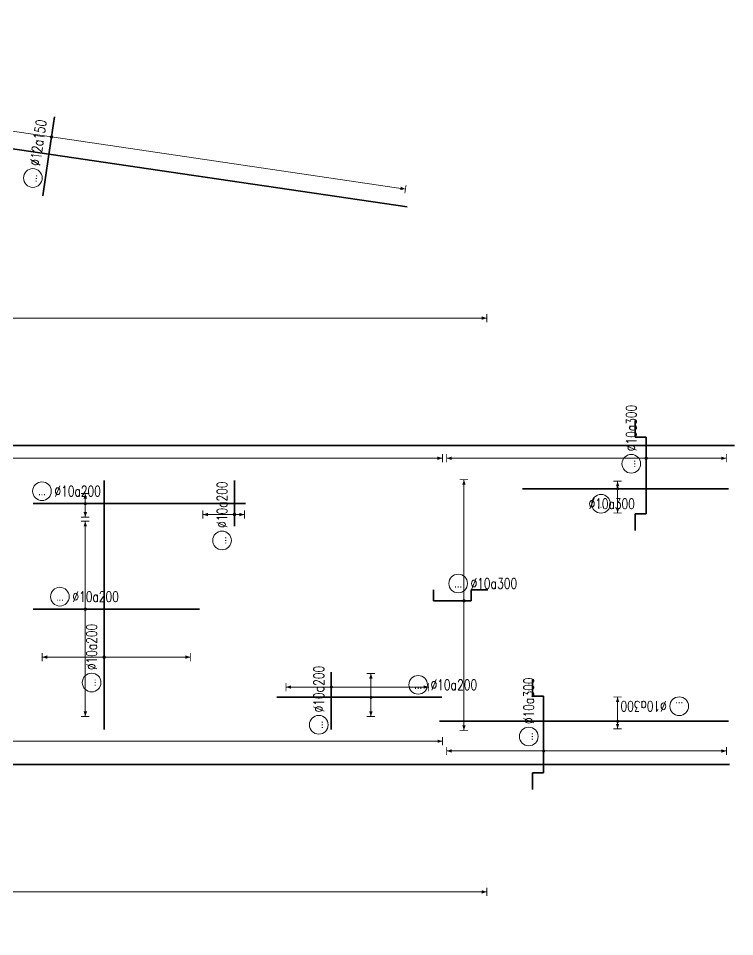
# Model space of a CAD drawing. Header units: millimetres. Extents: x 139404 to 589785, y -24714 to 48110.
# Drawn here: x 164964 to 190822, y 11723 to 44886 of the extents above; entities that cross this region are included whole.
import ezdxf
from ezdxf.enums import TextEntityAlignment as Align

# ---------------------------------------------------------------- set-up
doc = ezdxf.new("R2010")
doc.units = ezdxf.units.MM
doc.layers.get('0').update_dxf_attribs({"lineweight": 20})
for name, color, linetype, lineweight in [('NDC_S_DIM', 1, 'Continuous', 15), ('NDC_S_REBAR', 4, 'Continuous', 35), ('NDC_S_VN TEXT', 7, 'Continuous', 20)]:
    doc.layers.add(name, color=color, linetype=linetype, lineweight=lineweight)
doc.styles.add('ARIAL', font='arial.ttf', dxfattribs={"width": 0.8})
doc.styles.add('NDC_EN TXT', font='romans.shx', dxfattribs={"width": 0.8})

# ---------------------------------------------------------------- blocks, each defined once
blk = doc.blocks.new('*U25')
h = blk.add_hatch(color=6)
edge = h.paths.add_edge_path()
edge.add_arc((4.81, 0), 0.3, 0, 360)
at = {"layer": 'NDC_S_DIM', "color": 8}
for q in [(4.81, 30.64), (4.81, -86.1)]:
    blk.add_line((4.81, 0), q, dxfattribs=at)
for points in [[(3.81, 30.64, 0.2, 0.2, 0), (5.81, 30.64, 0, 0, 0)], [(3.81, -86.1, 0.2, 0.2, 0), (5.81, -86.1, 0, 0, 0)]]:
    blk.add_lwpolyline(points, format="xyseb", dxfattribs=at)
at = {"layer": 'NDC_S_DIM'}
blk.add_circle((-5.62, 3), 2.25, dxfattribs=at)
at = {"layer": 'NDC_S_DIM', "color": 6}
blk.add_circle((4.81, 0), 0.3, dxfattribs=at)
at = {"layer": 'NDC_S_DIM', "color": 8}
for points in [[(4.41, 29.44), (4.81, 30.64), (5.21, 29.44)], [(4.41, -84.9), (4.81, -86.1), (5.21, -84.9)]]:
    blk.add_solid(points, dxfattribs=at)
at = {"layer": 'NDC_S_REBAR'}
for p, q in [((0, 0), (-9.49, 0)), ((-9.49, 0), (-9.49, 0)), ((0, 0), (9.72, 0)), ((9.72, 0), (9.72, 0)), ((9.72, 0), (9.72, 0)), ((-9.49, 0), (-9.49, 0))]:
    blk.add_line(p, q, dxfattribs=at)
at = {"layer": 'NDC_S_VN TEXT', "style": 'ARIAL', "width": 0.8}
blk.add_attdef('KHT', text='', height=2, dxfattribs=at).set_placement((-5.62, 3), align=Align.MIDDLE_CENTER)
at = {"layer": 'NDC_S_VN TEXT', "color": 3, "style": 'NDC_EN TXT', "width": 0.75}
blk.add_attdef('DKT', (-2.62, 1.75), '', height=2.5, dxfattribs=at)
blk = doc.blocks.new('*U24')
h = blk.add_hatch(color=6)
edge = h.paths.add_edge_path()
edge.add_arc((-75.12, 0), 0.3, 0, 360)
at = {"layer": 'NDC_S_DIM', "color": 8}
for q in [(-75.12, 7.08), (-75.12, -7.42)]:
    blk.add_line((-75.12, 0), q, dxfattribs=at)
for points in [[(-76.12, 7.08, 0.2, 0.2, 0), (-74.12, 7.08, 0, 0, 0)], [(-76.12, -7.42, 0.2, 0.2, 0), (-74.12, -7.42, 0, 0, 0)]]:
    blk.add_lwpolyline(points, format="xyseb", dxfattribs=at)
at = {"layer": 'NDC_S_DIM'}
blk.add_circle((-82.75, 3), 2.25, dxfattribs=at)
at = {"layer": 'NDC_S_DIM', "color": 6}
blk.add_circle((-75.12, 0), 0.3, dxfattribs=at)
at = {"layer": 'NDC_S_DIM', "color": 8}
for points in [[(-75.52, 5.88), (-75.12, 7.08), (-74.72, 5.88)], [(-75.52, -6.22), (-75.12, -7.42), (-74.72, -6.22)]]:
    blk.add_solid(points, dxfattribs=at)
at = {"layer": 'NDC_S_REBAR'}
for p, q in [((0, 0), (-205.34, 0)), ((-205.34, 0), (-205.34, 0)), ((0, 0), (57.41, 0)), ((57.41, 0), (57.41, 0)), ((57.41, 0), (57.41, 0)), ((-205.34, 0), (-205.34, 0))]:
    blk.add_line(p, q, dxfattribs=at)
at = {"layer": 'NDC_S_VN TEXT', "style": 'ARIAL', "width": 0.8}
blk.add_attdef('KHT', text='', height=2, dxfattribs=at).set_placement((-82.75, 3), align=Align.MIDDLE_CENTER)
at = {"layer": 'NDC_S_VN TEXT', "color": 3, "style": 'NDC_EN TXT', "width": 0.75}
blk.add_attdef('DKT', (-79.75, 1.75), '', height=2.5, dxfattribs=at)
blk = doc.blocks.new('*U941')
h = blk.add_hatch(color=6)
edge = h.paths.add_edge_path()
edge.add_arc((3.26, 0), 0.3, 0, 360)
at = {"layer": 'NDC_S_DIM', "color": 8}
for q in [(3.26, 142.72), (3.26, -112.28)]:
    blk.add_line((3.26, 0), q, dxfattribs=at)
for points in [[(2.26, 142.72, 0.2, 0.2, 0), (4.26, 142.72, 0, 0, 0)], [(2.26, -112.28, 0.2, 0.2, 0), (4.26, -112.28, 0, 0, 0)]]:
    blk.add_lwpolyline(points, format="xyseb", dxfattribs=at)
at = {"layer": 'NDC_S_DIM'}
blk.add_circle((-8.68, 4.62), 2.25, dxfattribs=at)
at = {"layer": 'NDC_S_DIM', "color": 6}
blk.add_circle((3.26, 0), 0.3, dxfattribs=at)
at = {"layer": 'NDC_S_DIM', "color": 8}
for points in [[(2.86, 141.52), (3.26, 142.72), (3.66, 141.52)], [(2.86, -111.08), (3.26, -112.28), (3.66, -111.08)]]:
    blk.add_solid(points, dxfattribs=at)
at = {"layer": 'NDC_S_REBAR'}
for p, q in [((-4.29, 2.67), (-8.29, 2.67)), ((-4.29, 0), (-4.29, 2.67)), ((8.05, 0), (8.05, 2.67)), ((8.05, 2.67), (8.05, 2.67)), ((0, 0), (-4.29, 0)), ((0, 0), (8.05, 0))]:
    blk.add_line(p, q, dxfattribs=at)
at = {"layer": 'NDC_S_VN TEXT', "style": 'ARIAL', "width": 0.8}
blk.add_attdef('KHT', text='', height=2, dxfattribs=at).set_placement((-8.68, 4.62), align=Align.MIDDLE_CENTER)
at = {"layer": 'NDC_S_VN TEXT', "color": 3, "style": 'NDC_EN TXT', "width": 0.75}
blk.add_attdef('DKT', (-5.68, 3.37), '', height=2.5, dxfattribs=at)
blk = doc.blocks.new('*U942')
h = blk.add_hatch(color=6)
edge = h.paths.add_edge_path()
edge.add_arc((4.81, 0), 0.3, 0, 360)
at = {"layer": 'NDC_S_DIM', "color": 8}
for q in [(4.81, 138.7), (4.81, -106.17)]:
    blk.add_line((4.81, 0), q, dxfattribs=at)
for points in [[(3.81, 138.7, 0.2, 0.2, 0), (5.81, 138.7, 0, 0, 0)], [(3.81, -106.17, 0.2, 0.2, 0), (5.81, -106.17, 0, 0, 0)]]:
    blk.add_lwpolyline(points, format="xyseb", dxfattribs=at)
at = {"layer": 'NDC_S_DIM'}
blk.add_circle((3.49, 3.58), 2.25, dxfattribs=at)
at = {"layer": 'NDC_S_DIM', "color": 6}
blk.add_circle((4.81, 0), 0.3, dxfattribs=at)
at = {"layer": 'NDC_S_DIM', "color": 8}
for points in [[(4.41, 137.5), (4.81, 138.7), (5.21, 137.5)], [(4.41, -104.97), (4.81, -106.17), (5.21, -104.97)]]:
    blk.add_solid(points, dxfattribs=at)
at = {"layer": 'NDC_S_REBAR'}
for p, q in [((-2.52, 0), (-2.52, 2.67)), ((-2.52, 2.67), (-2.52, 2.67)), ((9.88, 0), (9.88, 2.67)), ((9.88, 2.67), (13.88, 2.67)), ((0, 0), (-2.52, 0)), ((0, 0), (9.88, 0))]:
    blk.add_line(p, q, dxfattribs=at)
at = {"layer": 'NDC_S_VN TEXT', "style": 'ARIAL', "width": 0.8}
blk.add_attdef('KHT', text='', height=2, dxfattribs=at).set_placement((3.49, 3.58), align=Align.MIDDLE_CENTER)
at = {"layer": 'NDC_S_VN TEXT', "color": 3, "style": 'NDC_EN TXT', "width": 0.75}
blk.add_attdef('DKT', (6.49, 2.33), '', height=2.5, dxfattribs=at)
blk = doc.blocks.new('*U937')
h = blk.add_hatch(color=6)
edge = h.paths.add_edge_path()
edge.add_arc((4.81, 0), 0.3, 0, 360)
at = {"layer": 'NDC_S_DIM', "color": 8}
for q in [(4.81, 29.15), (4.81, -31.18)]:
    blk.add_line((4.81, 0), q, dxfattribs=at)
for points in [[(3.81, 29.15, 0.2, 0.2, 0), (5.81, 29.15, 0, 0, 0)], [(3.81, -31.18, 0.2, 0.2, 0), (5.81, -31.18, 0, 0, 0)]]:
    blk.add_lwpolyline(points, format="xyseb", dxfattribs=at)
at = {"layer": 'NDC_S_DIM'}
blk.add_circle((3.42, 4.16), 2.25, dxfattribs=at)
at = {"layer": 'NDC_S_DIM', "color": 6}
blk.add_circle((4.81, 0), 0.3, dxfattribs=at)
at = {"layer": 'NDC_S_DIM', "color": 8}
for points in [[(4.41, 27.95), (4.81, 29.15), (5.21, 27.95)], [(4.41, -29.98), (4.81, -31.18), (5.21, -29.98)]]:
    blk.add_solid(points, dxfattribs=at)
at = {"layer": 'NDC_S_REBAR'}
for p, q in [((-2.52, 0), (-2.52, 2.67)), ((-2.52, 2.67), (-2.52, 2.67)), ((6.55, 0), (6.55, 2.67)), ((6.55, 2.67), (10.55, 2.67)), ((0, 0), (-2.52, 0)), ((0, 0), (6.55, 0))]:
    blk.add_line(p, q, dxfattribs=at)
at = {"layer": 'NDC_S_VN TEXT', "style": 'ARIAL', "width": 0.8}
blk.add_attdef('KHT', text='', height=2, dxfattribs=at).set_placement((3.42, 4.16), align=Align.MIDDLE_CENTER)
at = {"layer": 'NDC_S_VN TEXT', "color": 3, "style": 'NDC_EN TXT', "width": 0.75}
blk.add_attdef('DKT', (6.42, 2.91), '', height=2.5, dxfattribs=at)
blk = doc.blocks.new('*U943')
h = blk.add_hatch(color=6)
edge = h.paths.add_edge_path()
edge.add_arc((4.81, 0), 0.3, 0, 360)
at = {"layer": 'NDC_S_DIM', "color": 8}
for q in [(4.81, 48.02), (4.81, -19.31)]:
    blk.add_line((4.81, 0), q, dxfattribs=at)
for points in [[(3.81, 48.02, 0.2, 0.2, 0), (5.81, 48.02, 0, 0, 0)], [(3.81, -19.31, 0.2, 0.2, 0), (5.81, -19.31, 0, 0, 0)]]:
    blk.add_lwpolyline(points, format="xyseb", dxfattribs=at)
at = {"layer": 'NDC_S_DIM'}
blk.add_circle((3.49, 3.58), 2.25, dxfattribs=at)
at = {"layer": 'NDC_S_DIM', "color": 6}
blk.add_circle((4.81, 0), 0.3, dxfattribs=at)
at = {"layer": 'NDC_S_DIM', "color": 8}
for points in [[(4.41, 46.82), (4.81, 48.02), (5.21, 46.82)], [(4.41, -18.11), (4.81, -19.31), (5.21, -18.11)]]:
    blk.add_solid(points, dxfattribs=at)
at = {"layer": 'NDC_S_REBAR'}
for p, q in [((-8.59, 2.67), (-12.59, 2.67)), ((-8.59, 0), (-8.59, 2.67)), ((9.88, 0), (9.88, 2.67)), ((9.88, 2.67), (13.88, 2.67)), ((0, 0), (-8.59, 0)), ((0, 0), (9.88, 0))]:
    blk.add_line(p, q, dxfattribs=at)
at = {"layer": 'NDC_S_VN TEXT', "style": 'ARIAL', "width": 0.8}
blk.add_attdef('KHT', text='', height=2, dxfattribs=at).set_placement((3.49, 3.58), align=Align.MIDDLE_CENTER)
at = {"layer": 'NDC_S_VN TEXT', "color": 3, "style": 'NDC_EN TXT', "width": 0.75}
blk.add_attdef('DKT', (6.49, 2.33), '', height=2.5, dxfattribs=at)
blk = doc.blocks.new('*U944')
h = blk.add_hatch(color=6)
edge = h.paths.add_edge_path()
edge.add_arc((0, 0), 0.3, 0, 360)
at = {"layer": 'NDC_S_DIM', "color": 8}
for q in [(0, 23.34), (0, -43.99)]:
    blk.add_line((0, 0), q, dxfattribs=at)
for points in [[(-1, 23.34, 0.2, 0.2, 0), (1, 23.34, 0, 0, 0)], [(-1, -43.99, 0.2, 0.2, 0), (1, -43.99, 0, 0, 0)]]:
    blk.add_lwpolyline(points, format="xyseb", dxfattribs=at)
at = {"layer": 'NDC_S_DIM'}
blk.add_circle((3.49, 3.58), 2.25, dxfattribs=at)
at = {"layer": 'NDC_S_DIM', "color": 6}
blk.add_circle((0, 0), 0.3, dxfattribs=at)
at = {"layer": 'NDC_S_DIM', "color": 8}
for points in [[(-0.4, 22.14), (0, 23.34), (0.4, 22.14)], [(-0.4, -42.79), (0, -43.99), (0.4, -42.79)]]:
    blk.add_solid(points, dxfattribs=at)
at = {"layer": 'NDC_S_REBAR'}
for p, q in [((-5.25, 2.67), (-9.25, 2.67)), ((-5.25, 0), (-5.25, 2.67)), ((13.21, 0), (13.21, 2.67)), ((13.21, 2.67), (17.21, 2.67)), ((0, 0), (-5.25, 0)), ((0, 0), (13.21, 0))]:
    blk.add_line(p, q, dxfattribs=at)
at = {"layer": 'NDC_S_VN TEXT', "style": 'ARIAL', "width": 0.8}
blk.add_attdef('KHT', text='', height=2, dxfattribs=at).set_placement((3.49, 3.58), align=Align.MIDDLE_CENTER)
at = {"layer": 'NDC_S_VN TEXT', "color": 3, "style": 'NDC_EN TXT', "width": 0.75}
blk.add_attdef('DKT', (6.49, 2.33), '', height=2.5, dxfattribs=at)
blk = doc.blocks.new('*U926')
h = blk.add_hatch(color=6)
edge = h.paths.add_edge_path()
edge.add_arc((0.5, 0), 0.3, 0, 360)
at = {"layer": 'NDC_S_DIM', "color": 8}
for q in [(0.5, 21.16), (0.5, -25.84)]:
    blk.add_line((0.5, 0), q, dxfattribs=at)
for points in [[(-0.5, 21.16, 0.2, 0.2, 0), (1.5, 21.16, 0, 0, 0)], [(-0.5, -25.84, 0.2, 0.2, 0), (1.5, -25.84, 0, 0, 0)]]:
    blk.add_lwpolyline(points, format="xyseb", dxfattribs=at)
at = {"layer": 'NDC_S_DIM'}
blk.add_circle((-5.62, 3), 2.25, dxfattribs=at)
at = {"layer": 'NDC_S_DIM', "color": 6}
blk.add_circle((0.5, 0), 0.3, dxfattribs=at)
at = {"layer": 'NDC_S_DIM', "color": 8}
for points in [[(0.1, 19.96), (0.5, 21.16), (0.9, 19.96)], [(0.1, -24.64), (0.5, -25.84), (0.9, -24.64)]]:
    blk.add_solid(points, dxfattribs=at)
at = {"layer": 'NDC_S_REBAR'}
for p, q in [((0, 0), (-12.04, 0)), ((-12.04, 0), (-12.04, 0)), ((0, 0), (27.96, 0)), ((27.96, 0), (27.96, 0)), ((27.96, 0), (27.96, 0)), ((-12.04, 0), (-12.04, 0))]:
    blk.add_line(p, q, dxfattribs=at)
at = {"layer": 'NDC_S_VN TEXT', "style": 'ARIAL', "width": 0.8}
blk.add_attdef('KHT', text='', height=2, dxfattribs=at).set_placement((-5.62, 3), align=Align.MIDDLE_CENTER)
at = {"layer": 'NDC_S_VN TEXT', "color": 3, "style": 'NDC_EN TXT', "width": 0.75}
blk.add_attdef('DKT', (-2.62, 1.75), '', height=2.5, dxfattribs=at)
blk = doc.blocks.new('*U936')
h = blk.add_hatch(color=6)
edge = h.paths.add_edge_path()
edge.add_arc((4.81, 0), 0.3, 0, 360)
at = {"layer": 'NDC_S_DIM', "color": 8}
for q in [(4.81, 2.43), (4.81, -3.24)]:
    blk.add_line((4.81, 0), q, dxfattribs=at)
for points in [[(3.81, 2.43, 0.2, 0.2, 0), (5.81, 2.43, 0, 0, 0)], [(3.81, -3.24, 0.2, 0.2, 0), (5.81, -3.24, 0, 0, 0)]]:
    blk.add_lwpolyline(points, format="xyseb", dxfattribs=at)
at = {"layer": 'NDC_S_DIM'}
blk.add_circle((-5.62, 3), 2.25, dxfattribs=at)
at = {"layer": 'NDC_S_DIM', "color": 6}
blk.add_circle((4.81, 0), 0.3, dxfattribs=at)
at = {"layer": 'NDC_S_DIM', "color": 8}
for points in [[(4.41, 1.23), (4.81, 2.43), (5.21, 1.23)], [(4.41, -2.04), (4.81, -3.24), (5.21, -2.04)]]:
    blk.add_solid(points, dxfattribs=at)
at = {"layer": 'NDC_S_REBAR'}
for p, q in [((0, 0), (-7.73, 0)), ((-7.73, 0), (-7.73, 0)), ((0, 0), (43.4, 0)), ((43.4, 0), (43.4, 0)), ((43.4, 0), (43.4, 0)), ((-7.73, 0), (-7.73, 0))]:
    blk.add_line(p, q, dxfattribs=at)
at = {"layer": 'NDC_S_VN TEXT', "style": 'ARIAL', "width": 0.8}
blk.add_attdef('KHT', text='', height=2, dxfattribs=at).set_placement((-5.62, 3), align=Align.MIDDLE_CENTER)
at = {"layer": 'NDC_S_VN TEXT', "color": 3, "style": 'NDC_EN TXT', "width": 0.75}
blk.add_attdef('DKT', (-2.62, 1.75), '', height=2.5, dxfattribs=at)
blk = doc.blocks.new('*U929')
h = blk.add_hatch(color=6)
edge = h.paths.add_edge_path()
edge.add_arc((0.5, 0), 0.3, 0, 360)
at = {"layer": 'NDC_S_DIM', "color": 8}
for q in [(0.5, 14.9), (0.5, -20.77)]:
    blk.add_line((0.5, 0), q, dxfattribs=at)
for points in [[(-0.5, 14.9, 0.2, 0.2, 0), (1.5, 14.9, 0, 0, 0)], [(-0.5, -20.77, 0.2, 0.2, 0), (1.5, -20.77, 0, 0, 0)]]:
    blk.add_lwpolyline(points, format="xyseb", dxfattribs=at)
at = {"layer": 'NDC_S_DIM'}
blk.add_circle((-5.62, 3), 2.25, dxfattribs=at)
at = {"layer": 'NDC_S_DIM', "color": 6}
blk.add_circle((0.5, 0), 0.3, dxfattribs=at)
at = {"layer": 'NDC_S_DIM', "color": 8}
for points in [[(0.1, 13.7), (0.5, 14.9), (0.9, 13.7)], [(0.1, -19.57), (0.5, -20.77), (0.9, -19.57)]]:
    blk.add_solid(points, dxfattribs=at)
at = {"layer": 'NDC_S_REBAR'}
for p, q in [((0, 0), (-16.95, 0)), ((-16.95, 0), (-16.95, 0)), ((0, 0), (43.05, 0)), ((43.05, 0), (43.05, 0)), ((43.05, 0), (43.05, 0)), ((-16.95, 0), (-16.95, 0))]:
    blk.add_line(p, q, dxfattribs=at)
at = {"layer": 'NDC_S_VN TEXT', "style": 'ARIAL', "width": 0.8}
blk.add_attdef('KHT', text='', height=2, dxfattribs=at).set_placement((-5.62, 3), align=Align.MIDDLE_CENTER)
at = {"layer": 'NDC_S_VN TEXT', "color": 3, "style": 'NDC_EN TXT', "width": 0.75}
blk.add_attdef('DKT', (-2.62, 1.75), '', height=2.5, dxfattribs=at)
blk = doc.blocks.new('*U930')
h = blk.add_hatch(color=6)
edge = h.paths.add_edge_path()
edge.add_arc((0.61, 0), 0.3, 0, 360)
at = {"layer": 'NDC_S_DIM', "color": 8}
for q in [(0.61, 7.61), (0.61, -2.39)]:
    blk.add_line((0.61, 0), q, dxfattribs=at)
for points in [[(-0.39, 7.61, 0.2, 0.2, 0), (1.61, 7.61, 0, 0, 0)], [(-0.39, -2.39, 0.2, 0.2, 0), (1.61, -2.39, 0, 0, 0)]]:
    blk.add_lwpolyline(points, format="xyseb", dxfattribs=at)
at = {"layer": 'NDC_S_DIM'}
blk.add_circle((-5.62, 3), 2.25, dxfattribs=at)
at = {"layer": 'NDC_S_DIM', "color": 6}
blk.add_circle((0.61, 0), 0.3, dxfattribs=at)
at = {"layer": 'NDC_S_DIM', "color": 8}
for points in [[(0.21, 6.41), (0.61, 7.61), (1.01, 6.41)], [(0.21, -1.19), (0.61, -2.39), (1.01, -1.19)]]:
    blk.add_solid(points, dxfattribs=at)
at = {"layer": 'NDC_S_REBAR'}
for p, q in [((0, 0), (-2.17, 0)), ((-2.17, 0), (-2.17, 0)), ((0, 0), (8.83, 0)), ((8.83, 0), (8.83, 0)), ((8.83, 0), (8.83, 0)), ((-2.17, 0), (-2.17, 0))]:
    blk.add_line(p, q, dxfattribs=at)
at = {"layer": 'NDC_S_VN TEXT', "style": 'ARIAL', "width": 0.8}
blk.add_attdef('KHT', text='', height=2, dxfattribs=at).set_placement((-5.62, 3), align=Align.MIDDLE_CENTER)
at = {"layer": 'NDC_S_VN TEXT', "color": 3, "style": 'NDC_EN TXT', "width": 0.75}
blk.add_attdef('DKT', (-2.62, 1.75), '', height=2.5, dxfattribs=at)
blk = doc.blocks.new('*U931')
h = blk.add_hatch(color=6)
edge = h.paths.add_edge_path()
edge.add_arc((3.48, 0), 0.3, 0, 360)
at = {"layer": 'NDC_S_DIM', "color": 8}
for q in [(3.48, 10.9), (3.48, -23.43)]:
    blk.add_line((3.48, 0), q, dxfattribs=at)
for points in [[(2.48, 10.9, 0.2, 0.2, 0), (4.48, 10.9, 0, 0, 0)], [(2.48, -23.43, 0.2, 0.2, 0), (4.48, -23.43, 0, 0, 0)]]:
    blk.add_lwpolyline(points, format="xyseb", dxfattribs=at)
at = {"layer": 'NDC_S_DIM'}
blk.add_circle((-5.62, 3), 2.25, dxfattribs=at)
at = {"layer": 'NDC_S_DIM', "color": 6}
blk.add_circle((3.48, 0), 0.3, dxfattribs=at)
at = {"layer": 'NDC_S_DIM', "color": 8}
for points in [[(3.08, 9.7), (3.48, 10.9), (3.88, 9.7)], [(3.08, -22.23), (3.48, -23.43), (3.88, -22.23)]]:
    blk.add_solid(points, dxfattribs=at)
at = {"layer": 'NDC_S_REBAR'}
for p, q in [((0, 0), (-6.77, 0)), ((-6.77, 0), (-6.77, 0)), ((0, 0), (7.03, 0)), ((7.03, 0), (7.03, 0)), ((7.03, 0), (7.03, 0)), ((-6.77, 0), (-6.77, 0))]:
    blk.add_line(p, q, dxfattribs=at)
at = {"layer": 'NDC_S_VN TEXT', "style": 'ARIAL', "width": 0.8}
blk.add_attdef('KHT', text='', height=2, dxfattribs=at).set_placement((-5.62, 3), align=Align.MIDDLE_CENTER)
at = {"layer": 'NDC_S_VN TEXT', "color": 3, "style": 'NDC_EN TXT', "width": 0.75}
blk.add_attdef('DKT', (-2.62, 1.75), '', height=2.5, dxfattribs=at)
blk = doc.blocks.new('*U932')
h = blk.add_hatch(color=6)
edge = h.paths.add_edge_path()
edge.add_arc((4.81, 0), 0.3, 0, 360)
at = {"layer": 'NDC_S_DIM', "color": 8}
for q in [(4.81, 5.72), (4.81, -4.61)]:
    blk.add_line((4.81, 0), q, dxfattribs=at)
for points in [[(3.81, 5.72, 0.2, 0.2, 0), (5.81, 5.72, 0, 0, 0)], [(3.81, -4.61, 0.2, 0.2, 0), (5.81, -4.61, 0, 0, 0)]]:
    blk.add_lwpolyline(points, format="xyseb", dxfattribs=at)
at = {"layer": 'NDC_S_DIM'}
blk.add_circle((16.18, 3), 2.25, dxfattribs=at)
at = {"layer": 'NDC_S_DIM', "color": 6}
blk.add_circle((4.81, 0), 0.3, dxfattribs=at)
at = {"layer": 'NDC_S_DIM', "color": 8}
for points in [[(4.41, 4.52), (4.81, 5.72), (5.21, 4.52)], [(4.41, -3.41), (4.81, -4.61), (5.21, -3.41)]]:
    blk.add_solid(points, dxfattribs=at)
at = {"layer": 'NDC_S_REBAR'}
for p, q in [((0, 0), (-17.8, 0)), ((-17.8, 0), (-17.8, 0)), ((0, 0), (21.87, 0)), ((21.87, 0), (21.87, 0)), ((21.87, 0), (21.87, 0)), ((-17.8, 0), (-17.8, 0))]:
    blk.add_line(p, q, dxfattribs=at)
at = {"layer": 'NDC_S_VN TEXT', "style": 'ARIAL', "width": 0.8}
blk.add_attdef('KHT', text='', height=2, dxfattribs=at).set_placement((16.18, 3), align=Align.MIDDLE_CENTER)
at = {"layer": 'NDC_S_VN TEXT', "color": 3, "style": 'NDC_EN TXT', "width": 0.75}
blk.add_attdef('DKT', (19.18, 1.75), '', height=2.5, dxfattribs=at)
blk = doc.blocks.new('*U925')
h = blk.add_hatch(color=6)
edge = h.paths.add_edge_path()
edge.add_arc((-3.32, 26.95), 0.3, 0, 360)
at = {"layer": 'NDC_S_DIM', "color": 8}
for q in [(-3.32, 121.46), (-3.32, -154.87)]:
    blk.add_line((-3.32, 26.95), q, dxfattribs=at)
for points in [[(-4.32, 121.46, 0.2, 0.2, 0), (-2.32, 121.46, 0, 0, 0)], [(-4.32, -154.87, 0.2, 0.2, 0), (-2.32, -154.87, 0, 0, 0)]]:
    blk.add_lwpolyline(points, format="xyseb", dxfattribs=at)
at = {"layer": 'NDC_S_DIM', "color": 6}
blk.add_circle((-3.32, 26.95), 0.3, dxfattribs=at)
at = {"layer": 'NDC_S_DIM'}
blk.add_circle((-12.22, 3), 2.25, dxfattribs=at)
at = {"layer": 'NDC_S_DIM', "color": 8}
for points in [[(-3.72, 120.26), (-3.32, 121.46), (-2.92, 120.26)], [(-3.72, -153.67), (-3.32, -154.87), (-2.92, -153.67)]]:
    blk.add_solid(points, dxfattribs=at)
at = {"layer": 'NDC_S_REBAR'}
for p, q in [((0, 0), (-25.89, 0)), ((-25.89, 0), (-25.89, 0)), ((0, 0), (7.45, 0)), ((7.45, 0), (7.45, 0)), ((7.45, 0), (7.45, 0)), ((-25.89, 0), (-25.89, 0))]:
    blk.add_line(p, q, dxfattribs=at)
at = {"layer": 'NDC_S_VN TEXT', "style": 'ARIAL', "width": 0.8}
blk.add_attdef('KHT', text='', height=2, dxfattribs=at).set_placement((-12.22, 3), align=Align.MIDDLE_CENTER)
at = {"layer": 'NDC_S_VN TEXT', "color": 3, "style": 'NDC_EN TXT', "width": 0.75}
blk.add_attdef('DKT', (-9.22, 1.75), '', height=2.5, dxfattribs=at)
blk = doc.blocks.new('*U922')
h = blk.add_hatch(color=6)
edge = h.paths.add_edge_path()
edge.add_arc((-3.32, 26.95), 0.3, 0, 360)
at = {"layer": 'NDC_S_DIM', "color": 8}
for q in [(-3.32, 121.46), (-3.32, -154.87)]:
    blk.add_line((-3.32, 26.95), q, dxfattribs=at)
for points in [[(-4.32, 121.46, 0.2, 0.2, 0), (-2.32, 121.46, 0, 0, 0)], [(-4.32, -154.87, 0.2, 0.2, 0), (-2.32, -154.87, 0, 0, 0)]]:
    blk.add_lwpolyline(points, format="xyseb", dxfattribs=at)
at = {"layer": 'NDC_S_DIM', "color": 6}
blk.add_circle((-3.32, 26.95), 0.3, dxfattribs=at)
at = {"layer": 'NDC_S_DIM'}
blk.add_circle((-12.22, 3), 2.25, dxfattribs=at)
at = {"layer": 'NDC_S_DIM', "color": 8}
for points in [[(-3.72, 120.26), (-3.32, 121.46), (-2.92, 120.26)], [(-3.72, -153.67), (-3.32, -154.87), (-2.92, -153.67)]]:
    blk.add_solid(points, dxfattribs=at)
at = {"layer": 'NDC_S_REBAR'}
for p, q in [((0, 0), (-25.89, 0)), ((-25.89, 0), (-25.89, 0)), ((0, 0), (7.45, 0)), ((7.45, 0), (7.45, 0)), ((7.45, 0), (7.45, 0)), ((-25.89, 0), (-25.89, 0))]:
    blk.add_line(p, q, dxfattribs=at)
at = {"layer": 'NDC_S_VN TEXT', "style": 'ARIAL', "width": 0.8}
blk.add_attdef('KHT', text='', height=2, dxfattribs=at).set_placement((-12.22, 3), align=Align.MIDDLE_CENTER)
at = {"layer": 'NDC_S_VN TEXT', "color": 3, "style": 'NDC_EN TXT', "width": 0.75}
blk.add_attdef('DKT', (-9.22, 1.75), '', height=2.5, dxfattribs=at)
blk = doc.blocks.new('*U919')
h = blk.add_hatch(color=6)
edge = h.paths.add_edge_path()
edge.add_arc((-0.77, 0), 0.3, 0, 360)
at = {"layer": 'NDC_S_DIM', "color": 8}
for q in [(-0.77, 1.8), (-0.77, -5.83)]:
    blk.add_line((-0.77, 0), q, dxfattribs=at)
for points in [[(-1.77, 1.8, 0.2, 0.2, 0), (0.23, 1.8, 0, 0, 0)], [(-1.77, -5.83, 0.2, 0.2, 0), (0.23, -5.83, 0, 0, 0)]]:
    blk.add_lwpolyline(points, format="xyseb", dxfattribs=at)
at = {"layer": 'NDC_S_DIM', "color": 6}
blk.add_circle((-0.77, 0), 0.3, dxfattribs=at)
at = {"layer": 'NDC_S_DIM'}
blk.add_circle((3.22, -3.63), 2.25, dxfattribs=at)
at = {"layer": 'NDC_S_DIM', "color": 8}
for points in [[(-1.17, 0.6), (-0.77, 1.8), (-0.37, 0.6)], [(-1.17, -4.63), (-0.77, -5.83), (-0.37, -4.63)]]:
    blk.add_solid(points, dxfattribs=at)
at = {"layer": 'NDC_S_REBAR'}
for p, q in [((0, 0), (-27.46, 0)), ((-27.46, 0), (-27.46, 0)), ((-27.46, 0), (-27.46, 0)), ((0, 0), (22.08, 0)), ((22.08, 0), (22.08, 0)), ((22.08, 0), (22.08, 0))]:
    blk.add_line(p, q, dxfattribs=at)
at = {"layer": 'NDC_S_VN TEXT', "style": 'ARIAL', "width": 0.8}
blk.add_attdef('KHT', text='', height=2, dxfattribs=at).set_placement((3.22, -3.63), align=Align.MIDDLE_CENTER)
at = {"layer": 'NDC_S_VN TEXT', "color": 3, "style": 'NDC_EN TXT', "width": 0.75}
blk.add_attdef('DKT', (6.22, -4.88), '', height=2.5, dxfattribs=at)
blk = doc.blocks.new('*U920')
h = blk.add_hatch(color=6)
edge = h.paths.add_edge_path()
edge.add_arc((-0.77, 0), 0.3, 0, 360)
at = {"layer": 'NDC_S_DIM', "color": 8}
for q in [(-0.77, 1.82), (-0.77, -5.83)]:
    blk.add_line((-0.77, 0), q, dxfattribs=at)
for points in [[(-1.77, 1.82, 0.2, 0.2, 0), (0.23, 1.82, 0, 0, 0)], [(-1.77, -5.83, 0.2, 0.2, 0), (0.23, -5.83, 0, 0, 0)]]:
    blk.add_lwpolyline(points, format="xyseb", dxfattribs=at)
at = {"layer": 'NDC_S_DIM', "color": 6}
blk.add_circle((-0.77, 0), 0.3, dxfattribs=at)
at = {"layer": 'NDC_S_DIM'}
blk.add_circle((-15.6, -3.63), 2.25, dxfattribs=at)
at = {"layer": 'NDC_S_DIM', "color": 8}
for points in [[(-1.17, 0.62), (-0.77, 1.82), (-0.37, 0.62)], [(-1.17, -4.63), (-0.77, -5.83), (-0.37, -4.63)]]:
    blk.add_solid(points, dxfattribs=at)
at = {"layer": 'NDC_S_REBAR'}
for p, q in [((0, 0), (-27.46, 0)), ((-27.46, 0), (-27.46, 0)), ((-27.46, 0), (-27.46, 0)), ((0, 0), (42.12, 0)), ((42.12, 0), (42.12, 0)), ((42.12, 0), (42.12, 0))]:
    blk.add_line(p, q, dxfattribs=at)
at = {"layer": 'NDC_S_VN TEXT', "style": 'ARIAL', "width": 0.8}
blk.add_attdef('KHT', text='', height=2, dxfattribs=at).set_placement((-15.6, -3.63), align=Align.MIDDLE_CENTER)
at = {"layer": 'NDC_S_VN TEXT', "color": 3, "style": 'NDC_EN TXT', "width": 0.75}
blk.add_attdef('DKT', (-12.6, -4.88), '', height=2.5, dxfattribs=at)
blk = doc.blocks.new('*U921')
h = blk.add_hatch(color=6)
edge = h.paths.add_edge_path()
edge.add_arc((97.31, 0), 0.3, 0, 360)
at = {"layer": 'NDC_S_DIM', "color": 8}
for q in [(97.31, 1.75), (97.31, -7.91)]:
    blk.add_line((97.31, 0), q, dxfattribs=at)
for points in [[(96.31, 1.75, 0.2, 0.2, 0), (98.31, 1.75, 0, 0, 0)], [(96.31, -7.91, 0.2, 0.2, 0), (98.31, -7.91, 0, 0, 0)]]:
    blk.add_lwpolyline(points, format="xyseb", dxfattribs=at)
at = {"layer": 'NDC_S_DIM'}
blk.add_circle((78.82, 3.07), 2.25, dxfattribs=at)
at = {"layer": 'NDC_S_DIM', "color": 6}
blk.add_circle((97.31, 0), 0.3, dxfattribs=at)
at = {"layer": 'NDC_S_DIM', "color": 8}
for points in [[(96.91, 0.55), (97.31, 1.75), (97.71, 0.55)], [(96.91, -6.71), (97.31, -7.91), (97.71, -6.71)]]:
    blk.add_solid(points, dxfattribs=at)
at = {"layer": 'NDC_S_REBAR'}
for p, q in [((0, 0), (-15.57, 0)), ((-15.57, 0), (-15.57, 0)), ((0, 0), (300.71, 0)), ((300.71, 0), (300.71, 0)), ((300.71, 0), (300.71, 0)), ((-15.57, 0), (-15.57, 0))]:
    blk.add_line(p, q, dxfattribs=at)
at = {"layer": 'NDC_S_VN TEXT', "style": 'ARIAL', "width": 0.8}
blk.add_attdef('KHT', text='', height=2, dxfattribs=at).set_placement((78.82, 3.07), align=Align.MIDDLE_CENTER)
at = {"layer": 'NDC_S_VN TEXT', "color": 3, "style": 'NDC_EN TXT', "width": 0.75}
blk.add_attdef('DKT', (81.82, 1.82), '', height=2.5, dxfattribs=at)
blk = doc.blocks.new('*U924')
h = blk.add_hatch(color=6)
edge = h.paths.add_edge_path()
edge.add_arc((103.53, 0.34), 0.3, 0, 360)
at = {"layer": 'NDC_S_DIM', "color": 8}
for q in [(103.53, 2.1), (103.53, -7.25)]:
    blk.add_line((103.53, 0.34), q, dxfattribs=at)
for points in [[(102.53, 2.1, 0.2, 0.2, 0), (104.53, 2.1, 0, 0, 0)], [(102.53, -7.25, 0.2, 0.2, 0), (104.53, -7.25, 0, 0, 0)]]:
    blk.add_lwpolyline(points, format="xyseb", dxfattribs=at)
at = {"layer": 'NDC_S_DIM'}
blk.add_circle((23.92, 5.02), 2.25, dxfattribs=at)
at = {"layer": 'NDC_S_DIM', "color": 6}
blk.add_circle((103.53, 0.34), 0.3, dxfattribs=at)
at = {"layer": 'NDC_S_DIM', "color": 8}
for points in [[(103.13, 0.9), (103.53, 2.1), (103.93, 0.9)], [(103.13, -6.05), (103.53, -7.25), (103.93, -6.05)]]:
    blk.add_solid(points, dxfattribs=at)
at = {"layer": 'NDC_S_REBAR'}
for p, q in [((0, 0), (-10.39, 0)), ((-10.39, 0), (-10.39, 0)), ((0, 0), (304.31, 0)), ((304.31, 0), (304.31, 0)), ((304.31, 0), (304.31, 0)), ((-10.39, 0), (-10.39, 0))]:
    blk.add_line(p, q, dxfattribs=at)
at = {"layer": 'NDC_S_VN TEXT', "style": 'ARIAL', "width": 0.8}
blk.add_attdef('KHT', text='', height=2, dxfattribs=at).set_placement((23.92, 5.02), align=Align.MIDDLE_CENTER)
at = {"layer": 'NDC_S_VN TEXT', "color": 3, "style": 'NDC_EN TXT', "width": 0.75}
blk.add_attdef('DKT', (26.92, 3.77), '', height=2.5, dxfattribs=at)

msp = doc.modelspace()

# ---------------------------------------------------------------- block references
at = {"layer": 'NDC_S_REBAR', "xscale": 150, "yscale": 150, "zscale": 150}
for name, p, rotation, values in [('*U24', (170481.1, 39329.8), 351.6170486199367, {'KHT': '...', 'DKT': '%%c12a150'}), ('*U25', (166055.8, 39889.5), 81.6170486199367, {'KHT': '...', 'DKT': '%%c12a150'}), ('*U925', (158644.5, 34559.7), 90, {'KHT': '...', 'DKT': '%%c10a300'}), ('*U942', (164349.2, 28277.8), 90, {'KHT': '...', 'DKT': '%%c10a300'}), ('*U943', (187627.9, 28277.8), 90, {'KHT': '...', 'DKT': '%%c10a300'}), ('*U929', (168059.3, 21742.4), 90, {'KHT': '...', 'DKT': '%%c10a200'}), ('*U930', (172766.5, 26875.4), 90, {'KHT': '...', 'DKT': '%%c10a200'}), ('*U931', (176260.5, 20215.9), 90, {'KHT': '...', 'DKT': '%%c10a200'}), ('*U944', (183926.7, 18427.8), 90, {'KHT': '...', 'DKT': '%%c10a300'}), ('*U920', (186481.5, 19500.6), 179.9999999999991, {'KHT': '...', 'DKT': '%%c10a300'}), ('*U941', (163433.3, 18293), 90, {'KHT': '...', 'DKT': '%%c10a300'})]:
    msp.add_blockref(name, p, dxfattribs=dict(at, rotation=rotation)).add_auto_attribs(values)
for name, p, values in [('*U921', (145715.4, 29462.2), {'KHT': '...', 'DKT': '%%c10a300'}), ('*U937', (180327.8, 23852.6), {'KHT': '...', 'DKT': '%%c10a300'}), ('*U936', (166659.5, 27360.7), {'KHT': '...', 'DKT': '%%c10a200'}), ('*U926', (167305.3, 23550.9), {'KHT': '...', 'DKT': '%%c10a200'}), ('*U932', (176969.8, 20367.2), {'KHT': '...', 'DKT': '%%c10a200'})]:
    msp.add_blockref(name, p, dxfattribs=at).add_auto_attribs(values)
at = {"layer": 'NDC_S_REBAR'}
ref = msp.add_blockref('*U919', (186481.5, 27899.4), dxfattribs=dict(at, xscale=-150, yscale=150, zscale=150, rotation=359.9999999999991))
ref.add_attrib('KHT', '...', dxfattribs={"layer": 'NDC_S_VN TEXT', "height": 300, "style": 'ARIAL', "width": 0.8}).set_placement((185998.7, 27354.9), align=Align.MIDDLE_CENTER)
ref.add_attrib('DKT', '%%c10a300', (185548.7, 27167.4), dxfattribs={"layer": 'NDC_S_VN TEXT', "color": 3, "height": 375, "style": 'NDC_EN TXT', "width": 0.75})
ref = msp.add_blockref('*U924', (144987.3, 17937.8), dxfattribs=dict(at, xscale=-150, yscale=150, zscale=150, rotation=180))
ref.add_attrib('KHT', '...', dxfattribs={"layer": 'NDC_S_VN TEXT', "height": 300, "style": 'ARIAL', "width": 0.8}).set_placement((148574.8, 17184.3), align=Align.MIDDLE_CENTER)
ref.add_attrib('DKT', '%%c10a300', (149024.8, 17371.8), dxfattribs={"layer": 'NDC_S_VN TEXT', "color": 3, "height": 375, "style": 'NDC_EN TXT', "width": 0.75})
ref = msp.add_blockref('*U922', (158644.5, 12840.3), dxfattribs=dict(at, xscale=-150, yscale=150, zscale=150, rotation=90))
ref.add_attrib('KHT', '...', dxfattribs={"layer": 'NDC_S_VN TEXT', "height": 300, "rotation": 270, "style": 'ARIAL', "width": 0.8}).set_placement((158194.5, 14673.5), align=Align.MIDDLE_CENTER)
ref.add_attrib('DKT', '%%c10a300', (158382, 14223.5), dxfattribs={"layer": 'NDC_S_VN TEXT', "color": 3, "height": 375, "rotation": 270, "style": 'NDC_EN TXT', "width": 0.75})

doc.saveas('drawing.dxf')
